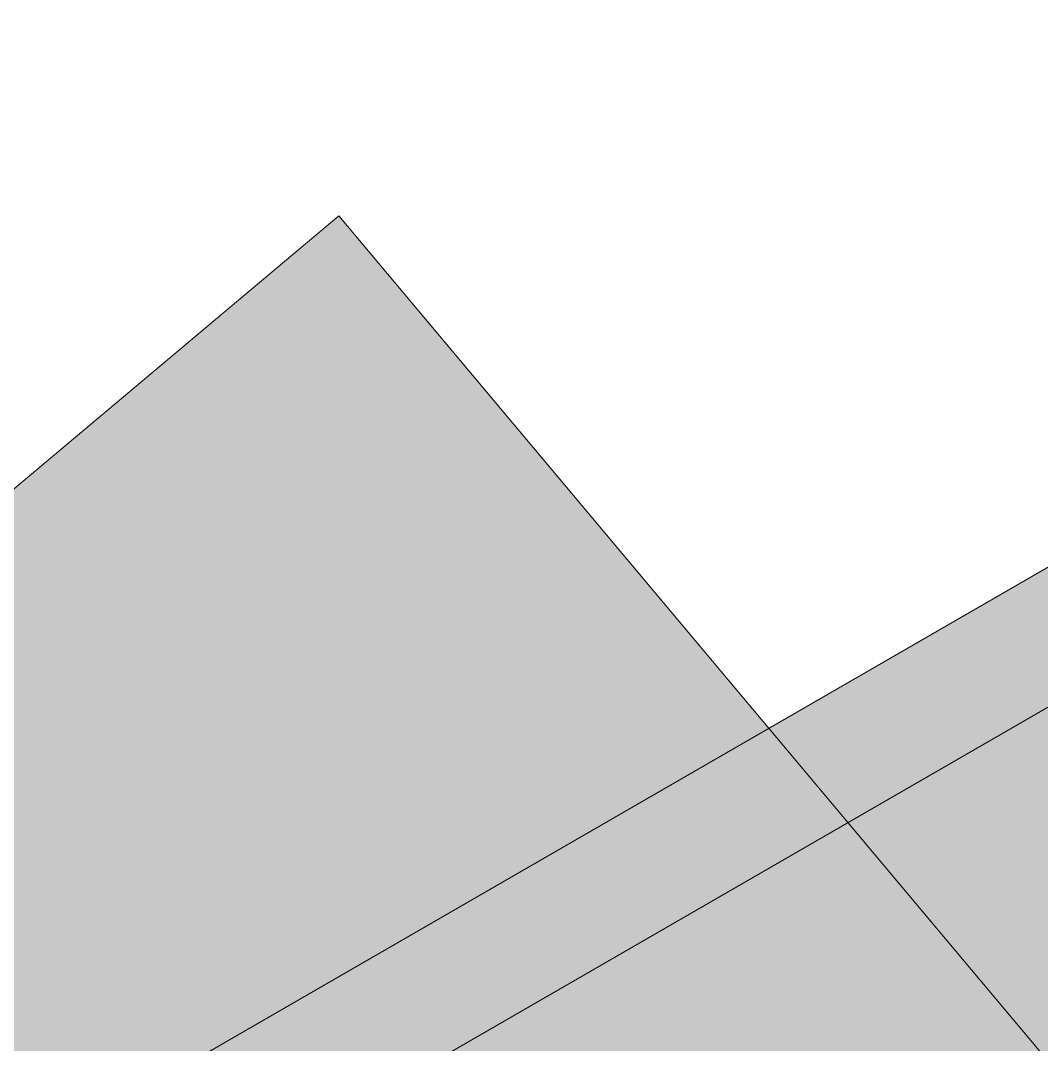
# Model space of a CAD drawing. Header units: inches. Extents: x 224 to 2249, y -2447 to -36.
# Drawn here: x 258.08 to 258.688, y -1218.46 to -1217.85 of the extents above; entities that cross this region are included whole.
import ezdxf

# ---------------------------------------------------------------- set-up
doc = ezdxf.new("R2010")
doc.units = ezdxf.units.IN
doc.header["$MEASUREMENT"] = 0
doc.layers.add('A-DETL-THIN', color=151, linetype='Continuous', lineweight=9)
doc.layers.add('A-GLAZ-CWMG', color=51, linetype='Continuous', lineweight=13)

# ---------------------------------------------------------------- blocks, each defined once
blk = doc.blocks.new('Rectangular Mullion - 2_5_ x 5_ rectangular-5013777-Level 4 CONSTRUCTION')
at = {"layer": 'A-GLAZ-CWMG', "lineweight": 9}
blk.add_hatch(color=7, dxfattribs=at).paths.add_polyline_path([(-2.5, -2.75), (0, -2.75), (0, -2.21781), (-0.34186, -2.15753), (-0.16822, -1.17273), (0, -1.20239), (0, 2.75), (-2.5, 2.75), (-2.5, -2.33496)], flags=0)
at = {"layer": 'A-GLAZ-CWMG', "color": 8, "lineweight": 20}
for p, q in [((0, 2.75), (-2.5, 2.75)), ((0, -2.75), (0, 2.75))]:
    blk.add_line(p, q, dxfattribs=at)
blk = doc.blocks.new('Rectangular Mullion - 2_5_ x 5_ rectangular-5011689-Level 4 CONSTRUCTION')
at = {"layer": 'A-GLAZ-CWMG', "lineweight": 9}
h = blk.add_hatch(color=7, dxfattribs=at)
h.paths.add_polyline_path([(0, -2.75), (-2.5, -2.75), (-2.5, -2.35161), (-0.47753, -2.70822), (-0.30388, -1.72341), (0, -1.777), (0, -2.43252)], flags=0)
h.paths.add_polyline_path([(0, -0.76157), (-0.13024, -0.73861), (0, 0), (0, -0.66341)], flags=0)
h.paths.add_polyline_path([(-2.5, 0.21872), (-2.5, 2.75), (-2.05367, 2.75), (-2.24854, 1.64483)], flags=0)
at = {"layer": 'A-GLAZ-CWMG', "color": 8, "lineweight": 20}
blk.add_line((-2.5, 2.75), (0, 2.75), dxfattribs=at)

msp = doc.modelspace()

# ---------------------------------------------------------------- linework, layer by layer
at = {"layer": 'A-DETL-THIN'}
msp.add_line((309.52653, -1188.90989), (256.78316, -1219.36128), dxfattribs=at)

# ---------------------------------------------------------------- block references
at = {"layer": 'A-GLAZ-CWMG', "lineweight": 9, "rotation": 39.99999999999994}
msp.add_blockref('Rectangular Mullion - 2_5_ x 5_ rectangular-5013777-Level 4 CONSTRUCTION', (260.03723, -1220.07344), dxfattribs=at)
at = {"layer": 'A-GLAZ-CWMG', "lineweight": 9, "extrusion": (0, 0, -1), "rotation": 330.0000000000001}
msp.add_blockref('Rectangular Mullion - 2_5_ x 5_ rectangular-5011689-Level 4 CONSTRUCTION', (-258.12211, -1221.68041), dxfattribs=at)

doc.saveas('drawing.dxf')
